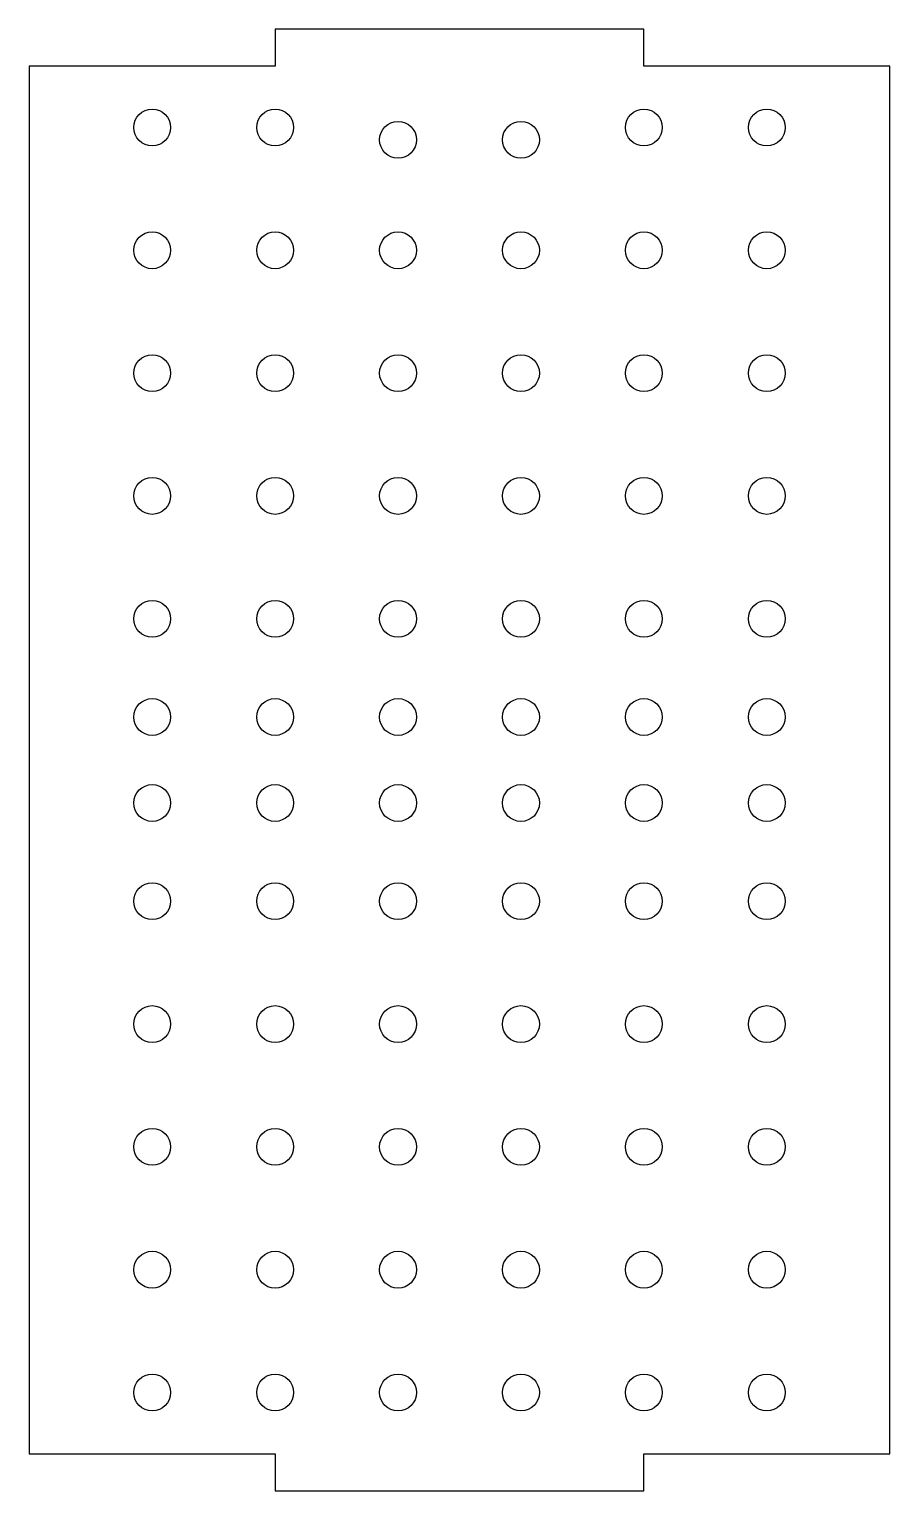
# Model space of a CAD drawing. Header units: millimetres. Extents: x -35 to 35, y -60 to 60.
import ezdxf

# ---------------------------------------------------------------- set-up
doc = ezdxf.new("R2010")
doc.units = ezdxf.units.MM

msp = doc.modelspace()

# ---------------------------------------------------------------- linework, layer by layer
at = {"color": 7, "linetype": 'Continuous', "lineweight": 25}
for p, q in [((-15, 59.5), (-15, 56.5)), ((15, 59.5), (-15, 59.5)), ((15, 56.5), (15, 59.5)), ((-35, 56.5), (-35, -56.5)), ((-15, 56.5), (-35, 56.5)), ((35, 56.5), (15, 56.5)), ((35, -56.5), (35, 56.5)), ((-35, -56.5), (-15, -56.5)), ((-15, -56.5), (-15, -59.5)), ((15, -59.5), (15, -56.5)), ((15, -56.5), (35, -56.5)), ((-15, -59.5), (15, -59.5))]:
    msp.add_line(p, q, dxfattribs=at)
for centre in [(-25, 51.5), (-15, 51.5), (15, 51.5), (25, 51.5), (-5, 50.5), (5, 50.5), (-25, 41.5), (-15, 41.5), (-5, 41.5), (5, 41.5), (15, 41.5), (25, 41.5), (-25, 31.5), (-15, 31.5), (-5, 31.5), (5, 31.5), (15, 31.5), (25, 31.5), (-25, 21.5), (-15, 21.5), (-5, 21.5), (5, 21.5), (15, 21.5), (25, 21.5), (-25, 11.5), (-15, 11.5), (-5, 11.5), (5, 11.5), (15, 11.5), (25, 11.5), (-25, 3.5), (-15, 3.5), (-5, 3.5), (5, 3.5), (15, 3.5), (25, 3.5), (-25, -3.5), (-15, -3.5), (-5, -3.5), (5, -3.5), (15, -3.5), (25, -3.5), (-25, -11.5), (-15, -11.5), (-5, -11.5), (5, -11.5), (15, -11.5), (25, -11.5), (-25, -21.5), (-15, -21.5), (-5, -21.5), (5, -21.5), (15, -21.5), (25, -21.5), (-25, -31.5), (-15, -31.5), (-5, -31.5), (5, -31.5), (15, -31.5), (25, -31.5), (-25, -41.5), (-15, -41.5), (-5, -41.5), (5, -41.5), (15, -41.5), (25, -41.5), (-25, -51.5), (-15, -51.5), (-5, -51.5), (5, -51.5), (15, -51.5), (25, -51.5)]:
    msp.add_circle(centre, 1.5, dxfattribs=at)

doc.saveas('drawing.dxf')
